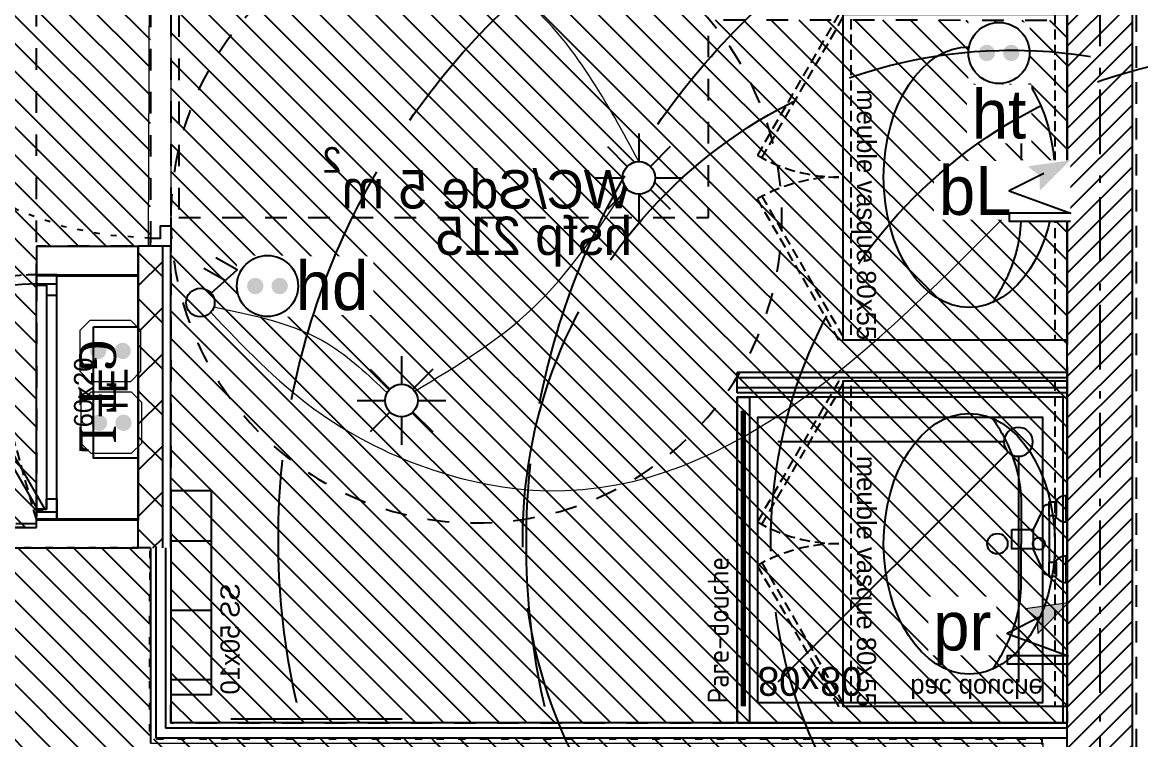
# Model space of a CAD drawing. Header units: centimetres. Extents: x -35664 to 50682, y -23001 to 23705.
# Drawn here: x 5935.4 to 6209.9, y 3861.3 to 4037.4 of the extents above; entities that cross this region are included whole.
import ezdxf
from ezdxf.enums import TextEntityAlignment as Align

# ---------------------------------------------------------------- set-up
doc = ezdxf.new("R2010")
doc.units = ezdxf.units.CM
for name, pattern in [('ACAD_ISO02W100', [15, 12, -3]), ('Style de ligne -1', [0.41664, 0.20828, -0.20836]), ('Style de ligne -11', [0.347222, 0.20828, -0.138942]), ('Style de ligne -13', [0.147638, 0.098425, -0.049213]), ('Style de ligne -18', [0.164042, 0.054681, -0.109361]), ('Style de ligne -5', [0.20828, 0.069425, -0.138855]), ('Style de ligne -6', [1.04164, 0.625, -0.20828, 0.06943, -0.13893]), ('VW-01', [0.41656, 0.20828, -0.20828])]:
    doc.linetypes.add(name, pattern=pattern)
for name, color, linetype in [('B aménagement intérieur', 252, 'Continuous'), ('B BATI-équipement-sanitaires', 252, 'Continuous'), ('B faience', 252, 'Style de ligne -11'), ('B Faux plafonds', 9, 'Continuous'), ('B Faux plafonds_Hatch', 9, 'Continuous'), ('B GÈnÈral_Hatch', 252, 'Continuous'), ('B Général', 252, 'Continuous'), ('C ANNOTATIONS-PMR', 252, 'Style de ligne -5'), ('C ANNOTATIONS-prestations', 252, 'Continuous'), ('C ANNOTATIONS-texte', 252, 'Continuous'), ('D SURFACES-shab', 252, 'Continuous'), ('F REMPLISSAGE-vert clair', 252, 'Continuous'), ('F REMPLISSAGE-vert foncé', 252, 'Continuous'), ('prlm-MOD', 64, 'Continuous'), ('prlm-MOD-EL', 190, 'Continuous')]:
    doc.layers.add(name, color=color, linetype=linetype)
doc.layers.add('prlm-CHAUFF-CONV', color=1, linetype='Continuous', lineweight=25)
doc.layers.add('prlm-ELEC-CFO', color=1, linetype='Continuous', lineweight=25)
doc.layers.add('prlm-ZEROPLOT', color=254, linetype='Continuous', plot=False)
doc.layers.get('prlm-CHAUFF-CONV').off()
doc.styles.add('Eurostile', font='Eurosti.TTF')
doc.styles.add('Eurostile (italic)', font='Eurostib.TTF')
doc.styles.add('prlm-elec-cfo', font='comic.ttf', dxfattribs={"height": 12})
doc.styles.add('prlm-mod', font='cambriaz.ttf', dxfattribs={"height": 18})
doc.styles.get("Standard").update_dxf_attribs({"font": 'isocp.shx', "height": 15})
pattern_1 = [(45, (0, 0.2205), (-3.52778, 3.30729), [])]

# ---------------------------------------------------------------- blocks, each defined once
blk = doc.blocks.new('A 90.200_wc-2')
at = {"layer": 'B Général', "linetype": 'Continuous'}
for p, q in [((-25, -20.1), (-25, 0)), ((-24.9, 0.1), (24.9, 0.1)), ((25, -20.1), (25, 0)), ((-19.5, -44.2), (-19.5, -21.9)), ((19.5, -44.2), (19.5, -21.9))]:
    blk.add_line(p, q, dxfattribs=at)
at = {"layer": 'B Général', "linetype": 'Continuous', "flags": 128}
blk.add_lwpolyline([(-25, -20.1), (-24.9, -20.6), (-24.75, -20.9), (-24.55, -21.2), (-24.3, -21.45), (-23.9, -21.7), (-23.4, -21.85), (-23.15, -21.9), (23.25, -21.9), (23.55, -21.85), (23.9, -21.7), (24.2, -21.5), (24.45, -21.3), (24.65, -21.05), (24.8, -20.75), (24.9, -20.5), (24.95, -20.3), (25, -20.1)], dxfattribs=at)
for points in [[(-19.5, -44.2), (-19.5, -44.2, 0.036537), (-19.11, -49.53, 0.035337), (-17.94, -54.75), (-17.94, -54.75, 0.041299), (-16.22, -59.09), (-16.22, -59.09), (-16.22, -59.1, 0.041783), (-13.79, -63.08, 0.053503), (-10.77, -66.4), (-10.77, -66.4, 0.054816), (-7.12, -69.02), (-7.12, -69.02, 0.063755), (-3.68, -70.42), (-3.68, -70.42, 0.064897), (0, -70.9)], [(0, -70.9, 0.064897), (3.68, -70.42), (3.68, -70.42, 0.063726), (7.12, -69.02), (7.12, -69.02, 0.054816), (10.77, -66.4), (10.77, -66.4, 0.053503), (13.79, -63.08, 0.041783), (16.22, -59.1), (16.22, -59.09), (16.22, -59.09, 0.041299), (17.94, -54.75), (17.94, -54.75, 0.035337), (19.11, -49.53, 0.036556), (19.5, -44.2)]]:
    blk.add_lwpolyline(points, format="xyb", dxfattribs=at)
at = {"layer": 'B Général', "linetype": 'Continuous'}
for centre, start, end in [((-24.9, 0), 90, 180), ((24.9, 0), 0, 90)]:
    blk.add_arc(centre, 0.1, start, end, dxfattribs=at)
blk = doc.blocks.new('A 90.Groupe-6-1')
at = {"layer": 'B Général', "linetype": 'Style de ligne -1', "ltscale": 25.4, "flags": 128}
blk.add_lwpolyline([(-35.4, 7.6), (35.6, 7.6), (35.6, -32.4), (-35.4, -32.4)], close=True, dxfattribs=at)
at = {"layer": 'B Général', "xscale": -1, "rotation": 270}
blk.add_blockref('A 90.200_wc-2', (35.5, 7.5), dxfattribs=at)
blk = doc.blocks.new('A 90.WC-plan-PMR')
at = {"layer": 'B Général', "linetype": 'Style de ligne -1', "ltscale": 25.4, "flags": 128}
blk.add_lwpolyline([(-114.5, 112.5), (15.5, 112.5), (15.5, 32.5), (-114.5, 32.5)], close=True, dxfattribs=at)
at = {"layer": 'B Général'}
blk.add_blockref('A 90.Groupe-6-1', (0, 0), dxfattribs=at)
blk = doc.blocks.new('A 90.Groupe-2-1')
at = {"layer": 'B Général', "linetype": 'Continuous'}
for centre, major_axis, ratio in [((0, -24.07), (32, 0), 0.65625), ((0, -6.97), (1.5, 0), 1), ((0, -17.15), (2.5, 0), 1)]:
    blk.add_ellipse(centre, major_axis=major_axis, ratio=ratio, dxfattribs=at)
for points in [[(-30.82, -18.37), (-20.7, -11.37), (-9.74, -11.32), (-4.71, -11.3), (0, -11.3)], [(30.82, -18.37), (20.7, -11.37), (9.74, -11.32), (4.71, -11.3), (0, -11.3)]]:
    blk.add_open_spline(points, degree=2, knots=[0, 0, 0, 1, 1, 2, 2, 2], dxfattribs=at)
blk.add_open_spline([(-30.45, -17.59), (-30.5, -17.61), (-30.55, -17.64)], degree=2, dxfattribs=at)
blk = doc.blocks.new('A 90.meuble vasque 80x60')
at = {"layer": 'B BATI-équipement-sanitaires', "linetype": 'Style de ligne -13', "ltscale": 25.4, "flags": 128}
for points in [[(-40, -3.07), (40, -3.07), (40, -53.07), (-40, -53.07)], [(-40, -56.07), (-5.36, -76.07), (-4.71, -74.94), (-39.35, -54.94)], [(40, -56.07), (5.36, -76.07), (4.71, -74.94), (39.35, -54.94)]]:
    blk.add_lwpolyline(points, close=True, dxfattribs=at)
at = {"layer": 'B BATI-équipement-sanitaires', "linetype": 'Style de ligne -13', "ltscale": 25.4}
for centre, start, end in [((-40, -56.07), 330, 0), ((40, -56.07), 180, 210)]:
    blk.add_arc(centre, 40, start, end, dxfattribs=at)
at = {"layer": 'B Général', "flags": 128}
blk.add_lwpolyline([(-40, 0), (40, 0), (40, -55), (-40, -55)], close=True, dxfattribs=at)
at = {"layer": 'B Général'}
blk.add_blockref('A 90.Groupe-2-1', (0, 0), dxfattribs=at)
at = {"layer": 'C ANNOTATIONS-prestations', "insert": (40, -53.07), "char_height": 4.706, "width": 80, "attachment_point": 9, "line_spacing_factor": 0.894142, "style": 'Eurostile'}
blk.add_mtext('meuble vasque 80x55', dxfattribs=at)
blk = doc.blocks.new('A 90.Groupe-4-1')
at = {"layer": 'B Général', "flags": 128}
for points in [[(-31.46, -5.77), (-31.46, -0.77), (-28.96, -0.77), (-28.96, -3.27), (-26.46, -3.27), (-26.46, -5.77)], [(26.04, -0.77), (26.04, -3.27), (-28.96, -3.27), (-28.96, -0.77)], [(28.54, -5.77), (28.54, -0.77), (26.04, -0.77), (26.04, -3.27), (23.54, -3.27), (23.54, -5.77)]]:
    blk.add_lwpolyline(points, close=True, dxfattribs=at)
blk = doc.blocks.new('A 90.TE')
at = {"layer": 'B Général', "linetype": 'Style de ligne -13', "ltscale": 25.4}
blk.add_line((-31.46, -0.77), (26.39, 15.56), dxfattribs=at)
at = {"layer": 'B Général', "flags": 128}
for points in [[(28.54, -5.77), (28.54, -25.77), (-31.46, -25.77), (-31.46, -5.77)], [(15.79, -14.77), (15.79, -25.77), (-16.46, -25.77), (-16.46, -14.77)]]:
    blk.add_lwpolyline(points, close=True, dxfattribs=at)
at = {"layer": 'B Général', "linetype": 'Style de ligne -13', "ltscale": 25.4}
blk.add_arc((-34.54, -0.77), 63.08, 359.9968, 14.9984, dxfattribs=at)
at = {"layer": 'B Général'}
blk.add_blockref('A 90.Groupe-4-1', (0, 0), dxfattribs=at)
at = {"layer": 'B Général', "insert": (-0.34, -16.07), "char_height": 7.059, "width": 32.25, "attachment_point": 2, "line_spacing_factor": 0.894142, "style": 'Eurostile'}
blk.add_mtext('TE ', dxfattribs=at)
at = {"layer": 'C ANNOTATIONS-prestations', "insert": (-0.34, -14.77), "char_height": 4.706, "width": 32.25, "attachment_point": 8, "line_spacing_factor": 0.894142, "style": 'Eurostile'}
blk.add_mtext('60x20', dxfattribs=at)
blk = doc.blocks.new('A 90.PP 80')
at = {"layer": 'B Général', "flags": 128}
blk.add_lwpolyline([(-43, 2.5), (-43, 85.5), (-39, 85.5), (-39, 2.5)], close=True, dxfattribs=at)
at = {"layer": 'B Général', "linetype": 'Style de ligne -18', "ltscale": 25.4, "flags": 128}
blk.add_lwpolyline([(46, 2.5), (45.27, 13.33), (43.1, 23.98), (39.53, 34.26), (34.61, 44), (28.44, 53.03), (21.1, 61.19), (12.74, 68.35), (3.5, 74.38), (-6.47, 79.18), (-17, 82.67), (-27.91, 84.79), (-39, 85.5)], dxfattribs=at)
at = {"layer": 'B Général', "linetype": 'Continuous', "flags": 128}
for points in [[(-45, 2.5), (-43, 2.5), (-43, 0), (-40, 0), (-40, -2.5), (-45, -2.5)], [(48, 2.5), (46, 2.5), (46, 0), (43, 0), (43, -2.5), (48, -2.5), (48, -2.5), (48, -2.5), (48, 1.79), (48, 1.79)]]:
    blk.add_lwpolyline(points, close=True, dxfattribs=at)
at = {"layer": 'C ANNOTATIONS-prestations', "insert": (-37.5, 32.5), "char_height": 5.8825, "attachment_point": 1, "rotation": 90, "line_spacing_factor": 0.894142, "style": 'Eurostile'}
blk.add_mtext('PP 83 x 204', dxfattribs=at)
blk = doc.blocks.new('A 90.Bac douche 80.80')
at = {"layer": 'B faience', "lineweight": 18, "flags": 128}
blk.add_lwpolyline([(-41, -40), (40, -40), (40, 41)], dxfattribs=at)
at = {"layer": 'B Général', "linetype": 'Continuous'}
for p, q in [((25.5, -25.5), (-31, 31)), ((28, -24.46), (28, 31)), ((24.46, -28), (-31, -28))]:
    blk.add_line(p, q, dxfattribs=at)
at = {"layer": 'B Général', "linetype": 'Continuous', "flags": 128}
for points in [[(-41, 41), (39, 41), (39, -39), (-41, -39)], [(-36, 36), (34, 36), (34, -34), (-36, -34)]]:
    blk.add_lwpolyline(points, close=True, dxfattribs=at)
at = {"layer": 'B Général', "linetype": 'Continuous'}
blk.add_circle((28, -28), 3.54, dxfattribs=at)
at = {"layer": 'B Général', "insert": (-36, 30.76), "char_height": 7.059, "width": 35, "attachment_point": 4, "line_spacing_factor": 0.894142, "style": 'Eurostile'}
blk.add_mtext('80x80', dxfattribs=at)
at = {"layer": 'C ANNOTATIONS-prestations', "insert": (34, 32.51), "char_height": 4.706, "width": 70, "attachment_point": 6, "line_spacing_factor": 0.894142, "style": 'Eurostile'}
blk.add_mtext('bac douche ', dxfattribs=at)
blk = doc.blocks.new('A 90.Sèche-serviette')
at = {"layer": 'B GÈnÈral_Hatch', "linetype": 'Continuous'}
h = blk.add_hatch(dxfattribs=at)
h.set_pattern_fill('H_BARDAGE V 150', color=256, style=0, pattern_type=2)
h.set_pattern_definition([(90, (0, 3.493), (17, 0), [])])
h.paths.add_polyline_path([(-25, 8.4925), (25, 8.4925), (25, -1.5075), (-25, -1.5075)])
at = {"layer": 'B Général', "linetype": 'Continuous', "flags": 128}
blk.add_lwpolyline([(-25, 8.4925), (25, 8.4925), (25, -1.5075), (-25, -1.5075)], close=True, dxfattribs=at)
at = {"layer": 'C ANNOTATIONS-prestations', "insert": (25, -8.4925), "char_height": 4.706, "width": 50, "attachment_point": 9, "line_spacing_factor": 0.894142, "style": 'Eurostile'}
blk.add_mtext('SS 50x10', dxfattribs=at)
blk = doc.blocks.new('A 90.Rond 150_PMR')
at = {"layer": 'B Général', "linetype": 'VW-01', "ltscale": 25.4}
blk.add_circle((0, 0), 75, dxfattribs=at)
at = {"layer": 'B Général', "insert": (-61.5, 0), "char_height": 7.059, "attachment_point": 5, "rotation": 90, "line_spacing_factor": 0.894142, "style": 'Eurostile (italic)'}
blk.add_mtext('Ø 150 PMR', dxfattribs=at)
blk = doc.blocks.new('A 90.T3 S102_105 (2D)')
at = {"layer": 'B Faux plafonds_Hatch', "linetype": 'Continuous'}
h = blk.add_hatch(dxfattribs=at)
h.set_pattern_fill('F_P__SOFFITE', color=256, style=0, pattern_type=2)
h.set_pattern_definition(pattern_1)
h.paths.add_polyline_path([(120.88, 199.02), (91.97, 199.02), (91.88, 289.02), (-56.02, 289.02), (-56.02, 137.03), (-28.03, 137.03), (-28.03, 68.03), (120.88, 68.03)])
h = blk.add_hatch(dxfattribs=at)
h.set_pattern_fill('F_P__SOFFITE', color=256, style=0, pattern_type=2)
h.set_pattern_definition(pattern_1)
h.paths.add_polyline_path([(-55.86, 34.01), (-55.94, 63.02), (125.88, 63.03), (125.88, 76.02), (280.96, 76.02), (281.04, -293.98), (-274.88, -293.98), (-274.88, 16.02), (-55.86, 16.02), (-55.86, 34.03)])
at = {"layer": 'B GÈnÈral_Hatch', "linetype": 'Continuous'}
h = blk.add_hatch(dxfattribs=at)
h.set_pattern_fill('F_P__SOFFITE', color=256, style=0, pattern_type=2)
h.set_pattern_definition(pattern_1)
h.paths.add_polyline_path([(-61.02, 289.02), (-60.98, 20.02), (-281.08, 20.02), (-281.04, 192.49), (-193.04, 192.54), (-193.01, 289.01)])
h = blk.add_hatch(dxfattribs=at)
h.set_pattern_fill('02_ISOLANT', color=256, angle=90, style=0, pattern_type=2)
h.set_pattern_definition([(135, (0, 0), (-5.65685, -5.65685), []), (225, (0, 0), (-5.65685, 5.65685), [])])
h.paths.add_polyline_path([(-59.02, 63.03), (-53.02, 63.03), (-53.02, 137.03), (-59.02, 137.03)])
at = {"layer": 'B Faux plafonds', "linetype": 'VW-01', "ltscale": 25.4, "flags": 128}
blk.add_lwpolyline([(120.88, 199.02), (91.97, 199.02), (91.88, 289.02), (-56.02, 289.02), (-56.02, 137.03), (-28.03, 137.03), (-28.03, 68.03), (120.88, 68.03)], close=True, dxfattribs=at)
at = {"layer": 'B Faux plafonds', "linetype": 'Style de ligne -5', "ltscale": 25.4, "flags": 128}
blk.add_lwpolyline([(-55.86, 34.01), (-55.94, 63.02), (125.88, 63.03), (125.88, 76.02), (280.96, 76.02), (281.04, -293.98), (-274.88, -293.98), (-274.88, 16.02), (-55.86, 16.02), (-55.86, 34.03)], close=True, dxfattribs=at)
at = {"layer": 'B Général', "linetype": 'Continuous'}
for p, q in [((-61.02, 63.03), (-61.02, 137.03)), ((-59.02, 63.03), (-59.02, 137.03)), ((-53.02, 63.03), (-53.02, 137.03)), ((-28.03, 137.03), (-53.02, 137.03)), ((-53.02, 137.03), (-53.02, 130.03)), ((-28.03, 137.03), (-28.03, 130.03)), ((-28.03, 130.03), (-53.02, 130.03)), ((-281.04, 106.02), (-200.04, 106.02)), ((-281.04, 101.02), (-281.04, 106.02)), ((-200.04, 101.02), (-200.04, 106.02)), ((-281.04, 101.02), (-200.04, 101.02)), ((-28.03, 70.03), (-53.02, 70.03)), ((-28.03, 68.03), (-28.03, 70.03)), ((-11.75, 68.03), (-28.03, 68.03)), ((-11.75, 68.03), (-28.03, 68.03)), ((-61.02, 63.03), (-61.02, 20.02)), ((-56.02, 63.03), (-56.02, 15.02)), ((-28.03, 63.03), (-53.02, 63.03)), ((-11.75, 63.03), (-28.03, 63.03)), ((-11.75, 63.03), (-28.03, 63.03)), ((-28.03, 63.03), (-28.03, 63.03)), ((-281.04, 20.02), (-61.02, 20.02)), ((-281.04, 15.02), (-281.04, 20.02))]:
    blk.add_line(p, q, dxfattribs=at)
at = {"layer": 'B Général', "linetype": 'Continuous', "lineweight": 25}
for p, q in [((-61.02, 63.03), (-61.02, 137.03)), ((-61.02, 137.03), (-61.02, 137.03)), ((-56.02, 137.03), (-53.02, 137.03)), ((-53.02, 70.03), (-53.02, 130.03)), ((-61.02, 63.03), (-61.02, 63.03)), ((-56.02, 63.03), (-53.02, 63.03))]:
    blk.add_line(p, q, dxfattribs=at)
at = {"layer": 'B Général', "linetype": 'VW-01', "ltscale": 25.4, "flags": 128}
for points in [[(-61.02, 289.02), (-60.98, 20.02), (-281.08, 20.02), (-281.04, 192.49), (-193.04, 192.54), (-193.01, 289.01)], [(-28.03, 289.02), (91.97, 289.02), (91.97, 69.02), (-28.03, 69.02)]]:
    blk.add_lwpolyline(points, close=True, dxfattribs=at)
at = {"layer": 'D SURFACES-shab', "lineweight": 18, "flags": 128}
for points in [[(-61.02, 289.02), (-61.02, 20.02), (-281.12, 20.02), (-281.04, 194), (-193.04, 194.04), (-193.01, 289.01)], [(120.88, 170.89), (120.88, 199.02), (91.88, 199.02), (91.88, 289.02), (-56.02, 289.02), (-55.42, 137.03), (-28.03, 137.03), (-28.03, 68.03), (120.88, 68.03), (120.88, 81.02), (185.89, 81.02), (185.92, 170.93)], [(125.88, 76.02), (125.88, 63.03), (-56.02, 63.03), (-56.02, 15.02), (-275.05, 15.02), (-275.05, -293.94), (281.07, -293.53), (281.03, 76.02)]]:
    blk.add_lwpolyline(points, close=True, dxfattribs=at)
at = {"layer": 'F REMPLISSAGE-vert clair'}
for p, q in [((-281.04, 104.72), (-200.04, 104.72)), ((-281.04, 102.32), (-200.04, 102.32)), ((-59.72, 63.03), (-59.72, 18.72)), ((-57.32, 63.03), (-57.32, 16.32)), ((-281.04, 18.72), (-59.72, 18.72)), ((-281.04, 16.32), (-57.32, 16.32))]:
    blk.add_line(p, q, dxfattribs=at)
at = {"layer": 'F REMPLISSAGE-vert foncé', "linetype": 'Continuous'}
for p, q in [((-281.04, 106.02), (-200.04, 106.02)), ((-281.04, 101.02), (-200.04, 101.02)), ((-61.02, 63.03), (-61.02, 20.02)), ((-56.02, 63.03), (-56.02, 15.02)), ((-281.04, 20.02), (-61.02, 20.02))]:
    blk.add_line(p, q, dxfattribs=at)
at = {"layer": 'F REMPLISSAGE-vert foncé'}
for p, q in [((-281.04, 104.72), (-200.04, 104.72)), ((-281.04, 102.32), (-200.04, 102.32)), ((-59.72, 63.03), (-59.72, 18.72)), ((-57.32, 63.03), (-57.32, 16.32)), ((-281.04, 18.72), (-59.72, 18.72)), ((-281.04, 16.32), (-57.32, 16.32))]:
    blk.add_line(p, q, dxfattribs=at)
at = {"layer": 'B aménagement intérieur', "rotation": 270}
blk.add_blockref('A 90.Sèche-serviette', (-69.48, 52), dxfattribs=at)
at = {"layer": 'B Général'}
for name, p, rotation in [('A 90.WC-plan-PMR', (-177.52, 256.62), 180), ('A 90.PP 80', (-58.52, 185.03), 270), ('A 90.Bac douche 80.80', (-241.04, 61.02), 180)]:
    blk.add_blockref(name, p, dxfattribs=dict(at, rotation=rotation))
at = {"layer": 'B Général', "xscale": -1}
for name, p, rotation in [('A 90.meuble vasque 80x60', (-281.04, 154.02), 90), ('A 90.TE', (-27.26, 101.49), 270.0129445526156), ('A 90.meuble vasque 80x60', (-281.04, 64.02), 90)]:
    blk.add_blockref(name, p, dxfattribs=dict(at, rotation=rotation))
at = {"layer": 'C ANNOTATIONS-PMR', "ltscale": 25.4, "rotation": 270}
blk.add_blockref('A 90.Rond 150_PMR', (-136.02, 144.12), dxfattribs=at)
at = {"layer": 'C ANNOTATIONS-prestations', "insert": (-174.25, 132.07), "char_height": 9.412, "width": 101.2531, "attachment_point": 7, "line_spacing_factor": 0.894142, "style": 'Eurostile'}
blk.add_mtext('hsfp 215', dxfattribs=at)
at = {"layer": 'C ANNOTATIONS-texte', "insert": (-174.25, 146.18), "char_height": 9.412, "attachment_point": 7, "line_spacing_factor": 0.894142, "style": 'Eurostile'}
blk.add_mtext('WC/Sde 5 m{\\H0.6667x;\\S2^ ;}', dxfattribs=at)
blk = doc.blocks.new('A 90.Groupe-23-1')
at = {"layer": 'B Général', "linetype": 'Style de ligne -11', "ltscale": 25.4}
blk.add_line((-1456.92, -1173.93), (-1456.92, 946.07), dxfattribs=at)
blk = doc.blocks.new('B 90.Groupe-19-1')
at = {"layer": 'B Général', "linetype": 'Style de ligne -11', "ltscale": 25.4}
blk.add_line((-1456.92, -1173.93), (-1456.92, 946.07), dxfattribs=at)
blk = doc.blocks.new('xi.pdch')
at = {"layer": 'prlm-MOD', "color": 0, "linetype": 'ByBlock', "lineweight": -2, "ltscale": 50}
blk.add_lwpolyline([(-32.52, -3.22), (-32.52, -0.19), (47.48, -0.19), (47.48, -3.22)], close=True, dxfattribs=at)
at = {"layer": 'prlm-MOD', "color": 0, "linetype": 'ByBlock', "lineweight": 5, "ltscale": 50, "const_width": 1.3}
blk.add_lwpolyline([(-28.4, -1.71), (44.13, -1.71), (44.13, -1.71)], dxfattribs=at)
at = {"layer": 'prlm-MOD', "color": 0, "insert": (-27.71, 7.06), "char_height": 5.1497, "width": 137.3149, "attachment_point": 1}
blk.add_mtext('Pare-douche', dxfattribs=at)
blk = doc.blocks.new('xi.TSL-050-050')
at = {"layer": 'prlm-ZEROPLOT', "linetype": 'ByBlock', "lineweight": -2, "flags": 128}
blk.add_lwpolyline([(-21, 0), (21, 0)], dxfattribs=at)
blk = doc.blocks.new('xi.PR')
at = {"layer": 'prlm-ELEC-CFO', "lineweight": 5}
blk.add_hatch(color=0, dxfattribs=at).paths.add_polyline_path([(-3, 6), (-0.1, 3.7), (0, 0), (7.5, 7.5)])
at = {"layer": 'prlm-ELEC-CFO', "color": 0, "lineweight": 5, "flags": 128}
blk.add_lwpolyline([(-3, 6), (-0.1, 3.7), (0, 0), (7.5, 7.5)], close=True, dxfattribs=at)
at = {"layer": 'prlm-ELEC-CFO', "color": 0}
blk.add_lwpolyline([(0.95, 4.23), (-7.5, 0), (7.5, -5.5), (-7.5, -5.5), (-7.5, -7.5), (7.5, -7.5)], dxfattribs=at)
blk = doc.blocks.new('xi.PCGTL')
at = {"layer": 'prlm-ELEC-CFO', "color": 0, "lineweight": 0}
blk.add_lwpolyline([(-7.5, -5), (-5, -7.5), (5, -7.5), (7.5, -5), (7.5, 5), (5, 7.5), (-5, 7.5), (-7.5, 5)], close=True, dxfattribs=at)
at = {"layer": 'prlm-ELEC-CFO', "color": 0, "linetype": 'ByBlock', "lineweight": 5, "const_width": 2}
for points in [[(-4, 0, 1), (-2, 0, 1)], [(2, 0, 1), (4, 0, 1)]]:
    blk.add_lwpolyline(points, format="xyb", close=True, dxfattribs=at)
blk = doc.blocks.new('xi.PCHT')
at = {"color": 0, "lineweight": 5}
blk.add_wipeout([(-7.5, -7.5), (7.5, -7.5), (7.5, 7.5), (-7.5, 7.5)], dxfattribs=at).dxf.layer = 'prlm-ELEC-CFO'
at = {"layer": 'prlm-ELEC-CFO', "color": 0, "linetype": 'ByBlock', "lineweight": 5, "const_width": 2}
for points in [[(-4, 0, 1), (-2, 0, 1)], [(2, 0, 1), (4, 0, 1)]]:
    blk.add_lwpolyline(points, format="xyb", close=True, dxfattribs=at)
at = {"layer": 'prlm-ELEC-CFO', "color": 0, "linetype": 'ByBlock', "lineweight": -2}
blk.add_circle((0, 0), 7.5, dxfattribs=at)
blk = doc.blocks.new('xi.PCHD')
at = {"color": 0, "lineweight": 5}
blk.add_wipeout([(-7.5, -7.5), (7.5, -7.5), (7.5, 7.5), (-7.5, 7.5)], dxfattribs=at).dxf.layer = 'prlm-ELEC-CFO'
at = {"layer": 'prlm-ELEC-CFO', "color": 0, "linetype": 'ByBlock', "lineweight": 5, "const_width": 2}
for points in [[(-4, 0, 1), (-2, 0, 1)], [(2, 0, 1), (4, 0, 1)]]:
    blk.add_lwpolyline(points, format="xyb", close=True, dxfattribs=at)
at = {"layer": 'prlm-ELEC-CFO', "color": 0, "linetype": 'ByBlock', "lineweight": -2}
blk.add_circle((0, 0), 7.5, dxfattribs=at)
blk = doc.blocks.new('xi.DA')
at = {"layer": 'prlm-ELEC-CFO', "color": 0}
for points in [[(0.61, -1.67), (7.04, 4.05), (1.81, 7.01)], [(4.05, 1.39), (-1.17, 4.34)]]:
    blk.add_lwpolyline(points, dxfattribs=at)
blk.add_circle((-2, -4), 3.5, dxfattribs=at)
blk = doc.blocks.new('xi.SPOT')
at = {"color": 0, "lineweight": 5}
blk.add_wipeout([(-4, 0), (-2.83, -2.83), (0, -4), (2.83, -2.83), (4, 0), (2.83, 2.83), (0, 4), (-2.83, 2.83)], dxfattribs=at).dxf.layer = 'prlm-ELEC-CFO'
at = {"layer": 'prlm-ELEC-CFO', "color": 0, "linetype": 'ByBlock', "lineweight": -2, "flags": 128}
for points in [[(0, 10.88), (0, 4)], [(-7.69, 7.69), (-2.83, 2.83)], [(7.69, 7.69), (2.83, 2.83)], [(-10.88, 0), (-4, 0)], [(4, 0), (10.88, 0)], [(-2.83, -2.83), (-7.69, -7.69)], [(0, -4), (0, -10.88)], [(2.83, -2.83), (7.69, -7.69)]]:
    blk.add_lwpolyline(points, dxfattribs=at)
at = {"layer": 'prlm-ELEC-CFO', "color": 0, "linetype": 'ByBlock', "lineweight": -2}
blk.add_circle((0, 0), 4, dxfattribs=at)
blk = doc.blocks.new('xi.BL')
at = {"color": 0, "lineweight": 5}
blk.add_wipeout([(-7.5, -7.5), (7.5, -7.5), (7.5, 7.5), (-7.5, 7.5)], dxfattribs=at).dxf.layer = 'prlm-ELEC-CFO'
at = {"layer": 'prlm-ELEC-CFO', "lineweight": 5}
blk.add_hatch(color=0, dxfattribs=at).paths.add_polyline_path([(-3, 6), (-0.1, 3.7), (0, 0), (7.5, 7.5)])
at = {"layer": 'prlm-ELEC-CFO', "color": 0}
blk.add_lwpolyline([(0.95, 4.23), (-7.5, 0), (7.5, -5.5), (-7.5, -5.5), (-7.5, -7.5), (7.5, -7.5)], dxfattribs=at)
blk = doc.blocks.new('xi.dchrob')
at = {"layer": 'prlm-MOD', "color": 161}
for p, q in [((8.16, -2.3), (8.16, 2.3)), ((13.38, 1.16), (13.38, -1.16))]:
    blk.add_line(p, q, dxfattribs=at)
for points in [[(0, 10.66), (0, 4.16)], [(4.19, -5.66), (4.19, 5.66)], [(5.77, 7.56), (8.16, 2.38)], [(5.77, -7.26), (8.16, -2.37)], [(0, -4.16), (0, -10.66)]]:
    blk.add_lwpolyline(points, dxfattribs=at)
for points in [[(2.5, 9.16), (4.19, 9.16), (4.19, 5.66), (2.5, 5.66)], [(13.38, -2.37), (8.16, -2.37), (8.16, 2.38), (13.38, 2.38)], [(2.5, -5.66), (4.19, -5.66), (4.19, -9.16), (2.5, -9.16)]]:
    blk.add_lwpolyline(points, close=True, dxfattribs=at)
for centre, radius, start, end in [((0, 7.41), 3.25, 32.579, 90), ((4.65, 7.56), 1.13, 0, 114.0743), ((0, 7.41), 3.25, 270, 327.421), ((0, -7.41), 3.25, 32.579, 90), ((4.65, -7.26), 1.13, 245.9257, 360), ((0, -7.41), 3.25, 270, 327.421)]:
    blk.add_arc(centre, radius, start, end, dxfattribs=at)
at = {"layer": 'prlm-ZEROPLOT', "color": 253, "linetype": 'ACAD_ISO02W100', "ltscale": 5}
for radius in [180, 120]:
    blk.add_circle((13.38, 0), radius, dxfattribs=at)
blk = doc.blocks.new('xi.gtl')
at = {"layer": 'prlm-MOD-EL', "color": 0}
for points in [[(2.8, 22.99), (2.02, 24.35), (50.51, 52.34), (51.28, 50.98)], [(0, 25), (2.02, 25), (2.02, 20), (0, 20)], [(60, 25), (57.98, 25), (57.98, 20), (60, 20)], [(0, 20), (60, 20), (60, 0), (0, 0)]]:
    blk.add_lwpolyline(points, close=True, dxfattribs=at)
blk.add_arc((2.02, 24.35), 55.99, 0.6678, 30, dxfattribs=at)
at = {"layer": 'prlm-MOD-EL', "color": 0, "style": 'prlm-mod', "flags": 8}
blk.add_attdef('GTL', text='', height=9, dxfattribs=at).set_placement((30, 10), align=Align.MIDDLE_CENTER)

msp = doc.modelspace()

# ---------------------------------------------------------------- hatches: boundary and pattern name
at = {"layer": 'B GÈnÈral_Hatch', "linetype": 'Continuous'}
h = msp.add_hatch(dxfattribs=at)
h.set_pattern_fill('50_BETON', color=256, style=0, pattern_type=2)
h.set_pattern_definition([(45, (0, 0), (2.4253472, -2.6458333), [])])
h.paths.add_polyline_path([(6191.888, 4134.389), (6191.888, 3541.389), (6207.888, 3525.389), (6207.888, 4134.389)])

# ---------------------------------------------------------------- linework, layer by layer
at = {"layer": 'B Général', "linetype": 'Continuous', "lineweight": 18}
for p, q in [((6191.888, 3551.389), (6191.888, 4134.389)), ((6207.888, 3525.389), (6207.888, 4134.389))]:
    msp.add_line(p, q, dxfattribs=at)
at = {"layer": 'B Général', "linetype": 'Continuous'}
for p, q in [((6191.888, 3551.389), (6191.888, 4134.389)), ((6207.888, 3525.389), (6207.888, 4134.389))]:
    msp.add_line(p, q, dxfattribs=at)
at = {"layer": 'B Général', "linetype": 'Style de ligne -6', "ltscale": 25.4, "flags": 128}
msp.add_lwpolyline([(6142.964, 5820.389), (6142.964, 5736.889), (6199.888, 5687.889), (6199.888, 3085.389)], dxfattribs=at)
msp.add_lwpolyline([(6142.964, 5820.389), (6142.964, 5736.889), (6199.888, 5687.889), (6199.888, 3085.389)], dxfattribs=at)
at = {"layer": 'prlm-ELEC-CFO', "lineweight": 13}
for points in [[(6086.735, 4003.201), (6059.266, 4042.329), (6028.51, 4060.204)], [(6031.745, 3946.837), (6060.712, 3967.212), (6083.565, 3996.762)]]:
    msp.add_spline(points, degree=3, dxfattribs=at)

# ---------------------------------------------------------------- block references
at = {"layer": 'B aménagement intérieur', "xscale": -1}
msp.add_blockref('A 90.T3 S102_105 (2D)', (5910.846, 3845.368), dxfattribs=at)
at = {"layer": 'B Général'}
for name in ['A 90.Groupe-23-1', 'B 90.Groupe-19-1']:
    msp.add_blockref(name, (7665.813, 4459.319), dxfattribs=at)
at = {"layer": 'prlm-CHAUFF-CONV'}
msp.add_blockref('xi.TSL-050-050', (6007.61, 3866.389), dxfattribs=at)
at = {"layer": 'prlm-ELEC-CFO'}
for name, p in [('xi.PCGTL', (5957.023, 3956.713)), ('xi.PCGTL', (5957.252, 3939.088)), ('xi.PR', (6184.62, 3887.382))]:
    msp.add_blockref(name, p, dxfattribs=at)
at = {"layer": 'prlm-MOD', "rotation": 90}
msp.add_blockref('xi.pdch', (6110.688, 3897.904), dxfattribs=at)
at = {"layer": 'prlm-MOD-EL'}
ref = msp.add_blockref('xi.gtl', (5963.868, 3915.171), dxfattribs=dict(at, rotation=89.99377951499834))
ref.add_attrib('GTL', 'G T L', dxfattribs={"color": 0, "height": 9, "rotation": 269.99378, "style": 'prlm-mod', "flags": 8}).set_placement((5953.917, 3945.546), align=Align.MIDDLE_CENTER)

# ---------------------------------------------------------------- next in the draw order: texts
at = {"layer": 'prlm-ELEC-CFO', "lineweight": 20, "char_height": 12, "attachment_point": 5, "line_spacing_factor": 0.8, "style": 'prlm-elec-cfo', "bg_fill": 3, "box_fill_scale": 1.1, "bg_fill_color": 256, "bg_fill_transparency": 0}
for s, insert in [('ht', (6175.13, 4014.791)), ('hd', (6011.425, 3972.642)), ('pr', (6166.112, 3887.382))]:
    msp.add_mtext(s, dxfattribs=dict(at, insert=insert))

# ---------------------------------------------------------------- next in the draw order: block references
at = {"layer": 'prlm-ELEC-CFO'}
for name, p in [('xi.PCHT', (6175.138, 4029.867)), ('xi.PCHD', (5995.593, 3972.642))]:
    msp.add_blockref(name, p, dxfattribs=at)

# ---------------------------------------------------------------- next in the draw order: linework, layer by layer
at = {"layer": 'prlm-ELEC-CFO', "lineweight": 13}
for points in [[(5981.677, 3966.202), (6006.992, 3942.532), (6064.411, 3922.41), (6184.468, 3997.933)], [(5982.45, 3967.514), (6010.472, 3958.432), (6024.942, 3946.414)]]:
    msp.add_spline(points, degree=3, dxfattribs=at)

# ---------------------------------------------------------------- next in the draw order: block references
at = {"layer": 'prlm-ELEC-CFO'}
msp.add_blockref('xi.DA', (5981.12, 3972.593), dxfattribs=at)

# ---------------------------------------------------------------- next in the draw order: block references
for p in [(6086.735, 3999.201), (6028.473, 3944.535)]:
    msp.add_blockref('xi.SPOT', p, dxfattribs=at)

# ---------------------------------------------------------------- next in the draw order: texts
at = {"layer": 'prlm-ELEC-CFO', "lineweight": 20, "insert": (6169.276, 3996.027), "char_height": 12, "attachment_point": 5, "line_spacing_factor": 0.8, "style": 'prlm-elec-cfo', "bg_fill": 3, "box_fill_scale": 1.1, "bg_fill_color": 256, "bg_fill_transparency": 0}
msp.add_mtext('bL', dxfattribs=at)

# ---------------------------------------------------------------- next in the draw order: block references
at = {"layer": 'prlm-ELEC-CFO'}
msp.add_blockref('xi.BL', (6185.159, 3996.034), dxfattribs=at)

# ---------------------------------------------------------------- next in the draw order: block references
at = {"layer": 'prlm-MOD', "rotation": 180}
msp.add_blockref('xi.dchrob', (6191.634, 3910.536), dxfattribs=at)
at = {"layer": 'prlm-MOD'}
msp.add_blockref('xi.dchrob', (6225.745, 3909.575), dxfattribs=at)

doc.saveas('drawing.dxf')
